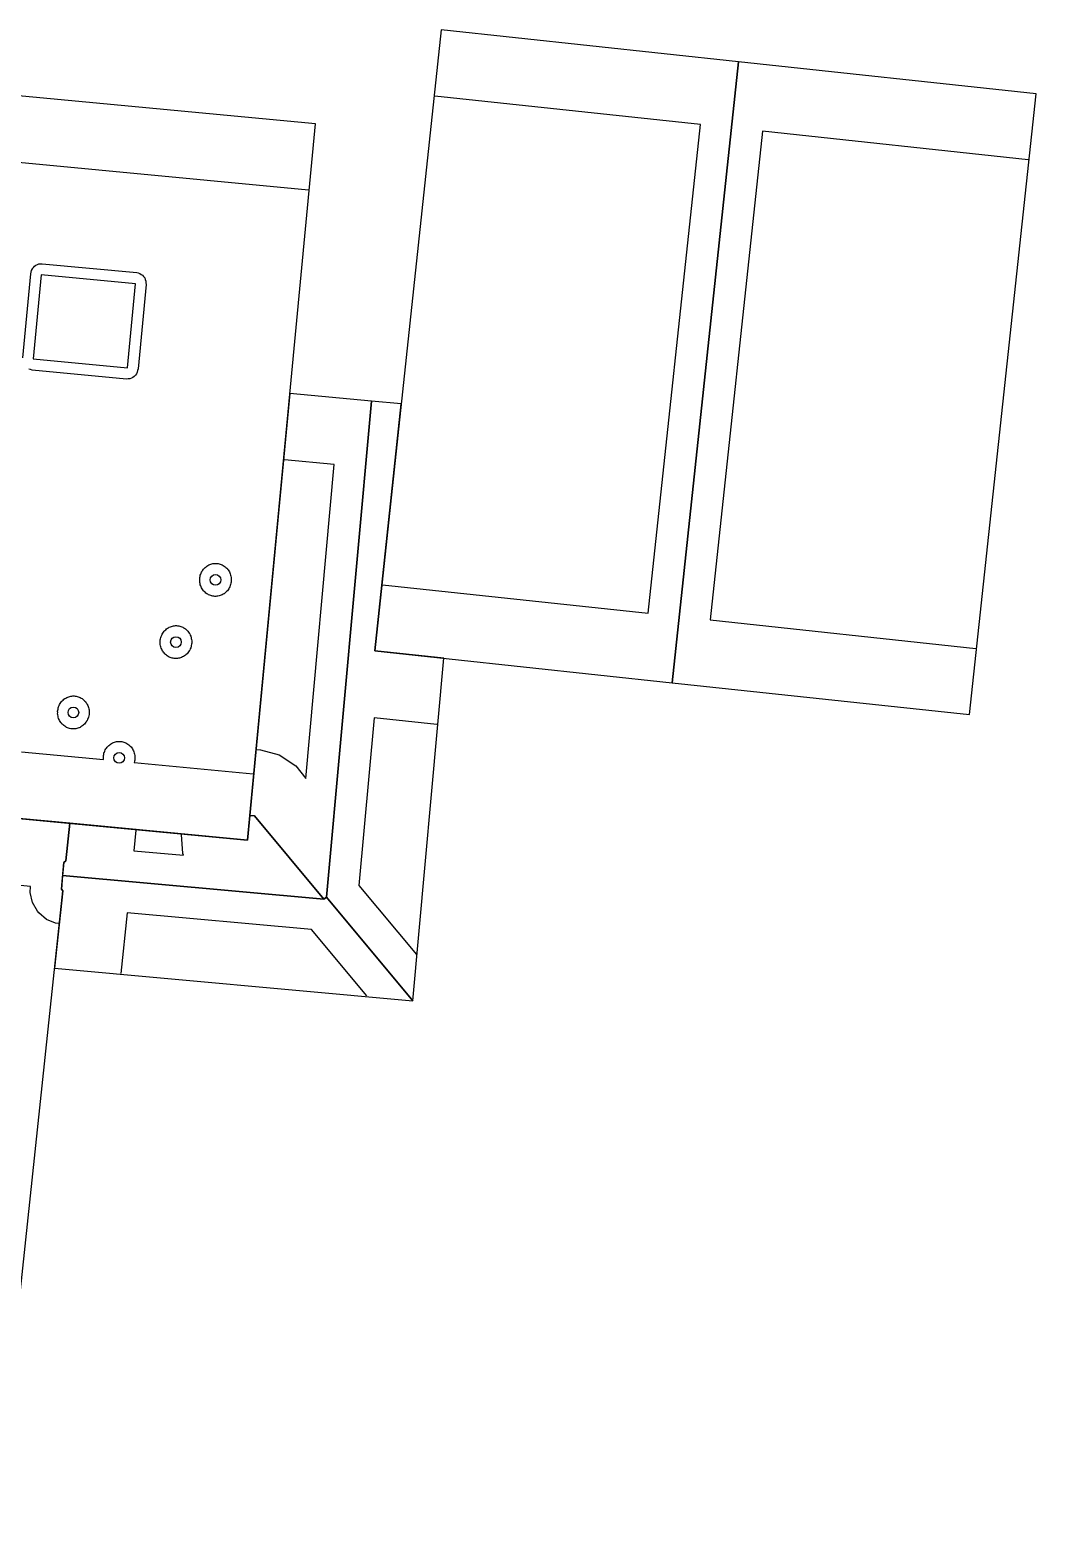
# Model space of a CAD drawing. Header units: feet. Extents: x -51 to 65, y -36 to 34.
# Drawn here: x 19.1 to 64.6, y -33.9 to 33.7 of the extents above; entities that cross this region are included whole.
import ezdxf

# ---------------------------------------------------------------- set-up
doc = ezdxf.new("R2010")
doc.units = ezdxf.units.FT
for name, color, linetype in [('Buildings', 7, 'CONTINUOUS'), ('Obstructions', 7, 'CONTINUOUS'), ('Setbacks', 7, 'CONTINUOUS')]:
    doc.layers.add(name, color=color, linetype=linetype)

msp = doc.modelspace()

# ---------------------------------------------------------------- linework, layer by layer
at = {"layer": 'Buildings', "color": 252}
for p, q in [((37.697, 33.663), (34.693, 5.621)), ((51.133, 32.224), (37.697, 33.663)), ((48.128, 4.181), (51.133, 32.224)), ((51.133, 32.224), (48.128, 4.181)), ((64.568, 30.784), (51.133, 32.224)), ((32.019, 29.421), (9.579, 31.55)), ((61.564, 2.742), (64.568, 30.784)), ((28.951, -2.926), (32.019, 29.421)), ((30.864, 17.239), (29.056, -1.817)), ((34.546, 16.905), (30.864, 17.239)), ((32.516, -5.499), (34.546, 16.905)), ((34.546, 16.905), (32.516, -5.499)), ((35.889, 16.783), (34.546, 16.905)), ((34.693, 5.621), (35.889, 16.783)), ((34.693, 5.621), (48.128, 4.181)), ((37.82, 5.286), (34.693, 5.621)), ((36.419, -10.18), (37.82, 5.286)), ((48.128, 4.181), (61.564, 2.742)), ((20.923, -2.164), (4.802, -0.635)), ((6.51, -0.797), (28.951, -2.926)), ((29.056, -1.817), (28.951, -2.926)), ((29.056, -1.817), (29.259, -1.835)), ((29.259, -1.835), (29.056, -1.817)), ((29.259, -1.835), (32.397, -5.598)), ((32.397, -5.598), (29.259, -1.835)), ((20.744, -3.859), (20.923, -2.164)), ((20.923, -2.164), (20.744, -3.859)), ((28.951, -2.926), (20.923, -2.164)), ((20.54, -5.139), (20.649, -3.936)), ((20.649, -3.936), (20.595, -4.529)), ((20.649, -3.936), (20.744, -3.859)), ((20.744, -3.859), (20.649, -3.936)), ((20.595, -4.529), (20.54, -5.139)), ((32.397, -5.598), (20.595, -4.529)), ((20.595, -4.529), (32.397, -5.598)), ((17.553, -33.947), (20.6, -5.212)), ((20.6, -5.212), (20.229, -8.713)), ((20.54, -5.139), (20.6, -5.212)), ((20.6, -5.212), (20.54, -5.139)), ((32.397, -5.598), (32.516, -5.499)), ((32.516, -5.499), (32.397, -5.598)), ((36.419, -10.18), (32.516, -5.499)), ((32.516, -5.499), (36.419, -10.18)), ((20.229, -8.713), (36.419, -10.18))]:
    msp.add_line(p, q, dxfattribs=at)
at = {"layer": 'Obstructions', "color": 252}
for p, q in [((19.628, 22.607), (19.266, 18.805)), ((23.896, 22.205), (19.628, 22.607)), ((23.535, 18.4), (23.896, 22.205)), ((19.266, 18.805), (23.535, 18.4))]:
    msp.add_line(p, q, dxfattribs=at)
for centre in [(27.503, 8.827), (25.717, 6.019), (21.084, 2.841), (23.15, 0.789)]:
    msp.add_circle(centre, 0.242, dxfattribs=at)
at = {"layer": 'Setbacks', "color": 2}
for p, q in [((49.408, 29.388), (37.41, 30.674)), ((47.043, 7.318), (49.408, 29.388)), ((52.218, 29.087), (49.853, 7.017)), ((64.216, 27.802), (52.218, 29.087)), ((31.703, 26.435), (10.702, 28.427)), ((19.275, 22.938), (19.332, 22.988)), ((19.332, 22.988), (19.388, 23.038)), ((19.388, 23.038), (19.389, 23.039)), ((19.389, 23.039), (19.389, 23.039)), ((19.389, 23.039), (19.389, 23.039)), ((19.389, 23.039), (19.39, 23.039)), ((19.39, 23.039), (19.458, 23.068)), ((19.458, 23.068), (19.526, 23.097)), ((19.526, 23.097), (19.527, 23.097)), ((19.527, 23.097), (19.527, 23.098)), ((19.527, 23.098), (19.528, 23.098)), ((19.527, 23.097), (19.527, 23.097)), ((19.528, 23.098), (19.601, 23.103)), ((19.601, 23.103), (19.674, 23.108)), ((19.674, 23.108), (19.675, 23.108)), ((19.675, 23.108), (23.943, 22.707)), ((18.795, 18.85), (19.157, 22.652)), ((19.157, 22.652), (19.175, 22.728)), ((19.157, 22.652), (19.157, 22.652)), ((19.175, 22.728), (19.194, 22.804)), ((19.194, 22.804), (19.194, 22.805)), ((19.194, 22.805), (19.195, 22.805)), ((19.194, 22.804), (19.194, 22.804)), ((19.194, 22.804), (19.194, 22.804)), ((19.195, 22.805), (19.234, 22.871)), ((19.234, 22.871), (19.274, 22.937)), ((19.274, 22.937), (19.274, 22.938)), ((19.274, 22.938), (19.274, 22.938)), ((19.274, 22.938), (19.275, 22.938)), ((19.275, 22.938), (19.275, 22.938)), ((23.943, 22.707), (23.943, 22.706)), ((23.943, 22.706), (23.943, 22.706)), ((23.943, 22.706), (23.944, 22.706)), ((23.944, 22.706), (24.015, 22.687)), ((24.015, 22.687), (24.086, 22.668)), ((24.086, 22.668), (24.086, 22.668)), ((24.086, 22.668), (24.086, 22.668)), ((24.086, 22.668), (24.087, 22.668)), ((24.087, 22.668), (24.087, 22.668)), ((24.087, 22.668), (24.149, 22.626)), ((24.149, 22.626), (24.211, 22.585)), ((24.211, 22.585), (24.211, 22.585)), ((24.211, 22.585), (24.211, 22.585)), ((24.211, 22.585), (24.211, 22.584)), ((24.211, 22.584), (24.212, 22.584)), ((24.212, 22.584), (24.258, 22.524)), ((24.258, 22.524), (24.304, 22.464)), ((24.304, 22.464), (24.305, 22.464)), ((24.305, 22.464), (24.305, 22.464)), ((24.305, 22.464), (24.305, 22.464)), ((24.305, 22.464), (24.305, 22.463)), ((24.305, 22.463), (24.332, 22.391)), ((24.332, 22.391), (24.358, 22.319)), ((24.358, 22.319), (24.358, 22.318)), ((24.358, 22.318), (24.358, 22.318)), ((24.358, 22.318), (24.358, 22.318)), ((24.358, 22.318), (24.359, 22.317)), ((24.359, 22.317), (24.363, 22.24)), ((24.367, 22.161), (24.006, 18.355)), ((24.363, 22.24), (24.367, 22.162)), ((24.367, 22.162), (24.367, 22.161)), ((24.367, 22.161), (24.367, 22.161)), ((24.367, 22.161), (24.367, 22.161)), ((19.147, 18.324), (19.076, 18.342)), ((19.218, 18.304), (19.147, 18.324)), ((19.219, 18.304), (19.218, 18.304)), ((23.487, 17.899), (19.219, 18.304)), ((19.219, 18.304), (19.219, 18.304)), ((19.219, 18.304), (19.219, 18.304)), ((23.987, 18.278), (23.968, 18.203)), ((24.005, 18.355), (23.987, 18.278)), ((24.006, 18.355), (24.005, 18.355)), ((24.006, 18.355), (24.006, 18.355)), ((23.488, 17.899), (23.487, 17.899)), ((23.563, 17.904), (23.488, 17.899)), ((23.634, 17.909), (23.563, 17.904)), ((23.635, 17.91), (23.634, 17.909)), ((23.703, 17.939), (23.635, 17.91)), ((23.635, 17.91), (23.635, 17.91)), ((23.635, 17.91), (23.635, 17.91)), ((23.773, 17.968), (23.703, 17.939)), ((23.829, 18.017), (23.773, 17.969)), ((23.773, 17.969), (23.773, 17.968)), ((23.773, 17.968), (23.773, 17.968)), ((23.773, 17.968), (23.773, 17.968)), ((23.887, 18.069), (23.829, 18.017)), ((23.888, 18.069), (23.887, 18.069)), ((23.928, 18.136), (23.888, 18.07)), ((23.888, 18.07), (23.888, 18.069)), ((23.888, 18.069), (23.888, 18.069)), ((23.968, 18.202), (23.928, 18.136)), ((23.968, 18.203), (23.968, 18.203)), ((23.968, 18.203), (23.968, 18.203)), ((23.968, 18.203), (23.968, 18.202)), ((32.867, 14.041), (30.613, 14.246)), ((31.582, -0.142), (32.867, 14.041)), ((27.118, 9.452), (27.161, 9.474)), ((27.161, 9.474), (27.202, 9.5)), ((27.202, 9.5), (27.203, 9.501)), ((27.203, 9.501), (27.249, 9.521)), ((27.249, 9.521), (27.25, 9.521)), ((27.25, 9.521), (27.295, 9.533)), ((27.295, 9.533), (27.34, 9.551)), ((27.34, 9.551), (27.39, 9.561)), ((27.34, 9.551), (27.34, 9.551)), ((27.39, 9.562), (27.436, 9.564)), ((27.39, 9.561), (27.39, 9.562)), ((27.436, 9.564), (27.482, 9.571)), ((27.482, 9.571), (27.483, 9.571)), ((27.483, 9.571), (27.533, 9.571)), ((27.533, 9.571), (27.534, 9.571)), ((27.534, 9.571), (27.579, 9.564)), ((27.579, 9.564), (27.625, 9.562)), ((27.625, 9.562), (27.626, 9.562)), ((27.626, 9.562), (27.675, 9.551)), ((27.675, 9.551), (27.676, 9.551)), ((27.676, 9.551), (27.719, 9.534)), ((27.719, 9.534), (27.764, 9.522)), ((27.764, 9.522), (27.765, 9.522)), ((27.765, 9.522), (27.811, 9.501)), ((27.811, 9.501), (27.811, 9.501)), ((27.811, 9.501), (27.851, 9.475)), ((27.851, 9.475), (27.894, 9.454)), ((26.79, 8.877), (26.795, 8.928)), ((26.792, 8.822), (26.79, 8.877)), ((26.79, 8.877), (26.79, 8.877)), ((26.79, 8.766), (26.792, 8.822)), ((26.795, 8.928), (26.809, 8.982)), ((26.795, 8.928), (26.795, 8.928)), ((26.809, 8.982), (26.818, 9.036)), ((26.818, 9.037), (26.834, 9.085)), ((26.818, 9.036), (26.818, 9.037)), ((26.834, 9.086), (26.859, 9.134)), ((26.834, 9.085), (26.834, 9.086)), ((26.859, 9.134), (26.878, 9.185)), ((26.878, 9.185), (26.879, 9.185)), ((26.879, 9.185), (26.904, 9.229)), ((26.904, 9.23), (26.937, 9.271)), ((26.904, 9.229), (26.904, 9.23)), ((26.937, 9.271), (26.966, 9.315)), ((26.966, 9.315), (27, 9.353)), ((26.966, 9.315), (26.966, 9.315)), ((27, 9.353), (27.001, 9.353)), ((27.001, 9.353), (27.04, 9.385)), ((27.04, 9.385), (27.076, 9.421)), ((27.076, 9.422), (27.117, 9.451)), ((27.076, 9.421), (27.076, 9.422)), ((27.117, 9.451), (27.118, 9.452)), ((27.894, 9.454), (27.894, 9.453)), ((27.894, 9.453), (27.935, 9.424)), ((27.935, 9.424), (27.935, 9.423)), ((27.935, 9.423), (27.97, 9.388)), ((27.97, 9.388), (28.008, 9.358)), ((28.008, 9.358), (28.009, 9.357)), ((28.009, 9.357), (28.042, 9.32)), ((28.042, 9.32), (28.043, 9.319)), ((28.043, 9.319), (28.071, 9.276)), ((28.071, 9.276), (28.103, 9.237)), ((28.103, 9.237), (28.103, 9.236)), ((28.103, 9.236), (28.128, 9.193)), ((28.128, 9.193), (28.128, 9.192)), ((28.128, 9.192), (28.148, 9.143)), ((28.148, 9.143), (28.171, 9.095)), ((28.171, 9.095), (28.172, 9.095)), ((28.172, 9.095), (28.187, 9.047)), ((28.187, 9.047), (28.187, 9.046)), ((28.187, 9.046), (28.196, 8.992)), ((28.196, 8.992), (28.21, 8.94)), ((28.21, 8.94), (28.21, 8.939)), ((28.21, 8.939), (28.215, 8.889)), ((28.215, 8.888), (28.213, 8.833)), ((28.213, 8.833), (28.215, 8.778)), ((28.215, 8.889), (28.215, 8.888)), ((26.795, 8.715), (26.79, 8.766)), ((26.79, 8.766), (26.79, 8.766)), ((26.809, 8.662), (26.795, 8.715)), ((26.795, 8.715), (26.795, 8.715)), ((26.818, 8.608), (26.809, 8.662)), ((26.834, 8.56), (26.818, 8.608)), ((26.818, 8.608), (26.818, 8.608)), ((26.834, 8.559), (26.834, 8.56)), ((26.858, 8.512), (26.834, 8.559)), ((26.877, 8.463), (26.858, 8.512)), ((26.877, 8.462), (26.877, 8.463)), ((26.902, 8.418), (26.877, 8.462)), ((26.903, 8.418), (26.902, 8.418)), ((26.935, 8.378), (26.903, 8.418)), ((26.962, 8.336), (26.935, 8.378)), ((26.963, 8.335), (26.962, 8.336)), ((26.997, 8.297), (26.963, 8.335)), ((27.035, 8.266), (26.997, 8.297)), ((26.997, 8.297), (26.997, 8.297)), ((27.07, 8.231), (27.035, 8.266)), ((27.111, 8.201), (27.07, 8.231)), ((27.07, 8.231), (27.07, 8.231)), ((27.112, 8.201), (27.111, 8.201)), ((27.154, 8.18), (27.112, 8.201)), ((27.194, 8.154), (27.154, 8.18)), ((27.194, 8.153), (27.194, 8.154)), ((27.241, 8.133), (27.194, 8.153)), ((27.286, 8.121), (27.241, 8.133)), ((27.241, 8.133), (27.241, 8.133)), ((27.329, 8.104), (27.286, 8.121)), ((27.71, 8.121), (27.666, 8.104)), ((27.756, 8.133), (27.71, 8.121)), ((27.802, 8.154), (27.756, 8.133)), ((27.756, 8.133), (27.756, 8.133)), ((27.803, 8.154), (27.802, 8.154)), ((27.844, 8.181), (27.803, 8.154)), ((27.887, 8.203), (27.844, 8.181)), ((27.888, 8.203), (27.887, 8.203)), ((27.929, 8.233), (27.888, 8.203)), ((27.965, 8.27), (27.929, 8.234)), ((27.929, 8.234), (27.929, 8.233)), ((28.005, 8.302), (27.965, 8.27)), ((28.039, 8.34), (28.005, 8.302)), ((28.005, 8.302), (28.005, 8.302)), ((28.068, 8.384), (28.039, 8.34)), ((28.039, 8.34), (28.039, 8.34)), ((28.101, 8.425), (28.068, 8.384)), ((28.127, 8.47), (28.101, 8.426)), ((28.101, 8.426), (28.101, 8.425)), ((28.147, 8.521), (28.127, 8.47)), ((28.127, 8.47), (28.127, 8.47)), ((28.171, 8.569), (28.147, 8.521)), ((28.187, 8.618), (28.171, 8.57)), ((28.171, 8.57), (28.171, 8.569)), ((28.196, 8.673), (28.187, 8.618)), ((28.187, 8.618), (28.187, 8.618)), ((28.21, 8.726), (28.196, 8.673)), ((28.215, 8.777), (28.21, 8.727)), ((28.21, 8.727), (28.21, 8.726)), ((28.215, 8.778), (28.215, 8.777)), ((35.045, 8.604), (47.043, 7.318)), ((27.33, 8.104), (27.329, 8.104)), ((27.379, 8.093), (27.33, 8.104)), ((27.38, 8.093), (27.379, 8.093)), ((27.426, 8.091), (27.38, 8.093)), ((27.471, 8.084), (27.426, 8.091)), ((27.472, 8.084), (27.471, 8.084)), ((27.522, 8.084), (27.472, 8.084)), ((27.523, 8.084), (27.522, 8.084)), ((27.569, 8.091), (27.523, 8.084)), ((27.615, 8.093), (27.569, 8.091)), ((27.616, 8.093), (27.615, 8.093)), ((27.665, 8.104), (27.616, 8.093)), ((27.666, 8.104), (27.665, 8.104)), ((25.651, 6.755), (25.696, 6.763)), ((25.696, 6.763), (25.697, 6.763)), ((25.697, 6.763), (25.748, 6.763)), ((25.748, 6.763), (25.748, 6.763)), ((25.748, 6.763), (25.793, 6.755)), ((49.853, 7.017), (61.851, 5.732)), ((25.004, 6.069), (25.009, 6.119)), ((25.009, 6.12), (25.023, 6.173)), ((25.009, 6.119), (25.009, 6.12)), ((25.023, 6.173), (25.032, 6.228)), ((25.032, 6.228), (25.033, 6.228)), ((25.033, 6.228), (25.048, 6.277)), ((25.048, 6.277), (25.073, 6.326)), ((25.048, 6.277), (25.048, 6.277)), ((25.073, 6.326), (25.093, 6.376)), ((25.093, 6.377), (25.118, 6.421)), ((25.093, 6.376), (25.093, 6.377)), ((25.118, 6.421), (25.151, 6.462)), ((25.118, 6.421), (25.118, 6.421)), ((25.151, 6.462), (25.18, 6.506)), ((25.18, 6.506), (25.181, 6.507)), ((25.181, 6.507), (25.214, 6.544)), ((25.214, 6.544), (25.215, 6.545)), ((25.215, 6.545), (25.254, 6.577)), ((25.254, 6.577), (25.29, 6.613)), ((25.29, 6.613), (25.291, 6.613)), ((25.291, 6.613), (25.332, 6.643)), ((25.332, 6.643), (25.375, 6.665)), ((25.332, 6.643), (25.332, 6.643)), ((25.375, 6.665), (25.417, 6.692)), ((25.417, 6.692), (25.463, 6.713)), ((25.417, 6.692), (25.417, 6.692)), ((25.463, 6.713), (25.464, 6.713)), ((25.464, 6.713), (25.509, 6.725)), ((25.509, 6.725), (25.554, 6.742)), ((25.554, 6.742), (25.604, 6.753)), ((25.554, 6.742), (25.554, 6.742)), ((25.604, 6.753), (25.651, 6.755)), ((25.604, 6.753), (25.604, 6.753)), ((25.793, 6.755), (25.839, 6.753)), ((25.839, 6.753), (25.84, 6.753)), ((25.84, 6.753), (25.89, 6.742)), ((25.89, 6.742), (25.89, 6.742)), ((25.89, 6.742), (25.933, 6.725)), ((25.933, 6.725), (25.978, 6.714)), ((25.978, 6.714), (25.979, 6.713)), ((25.979, 6.713), (26.025, 6.693)), ((26.025, 6.693), (26.025, 6.693)), ((26.025, 6.693), (26.065, 6.666)), ((26.065, 6.666), (26.108, 6.645)), ((26.108, 6.645), (26.108, 6.645)), ((26.108, 6.645), (26.149, 6.615)), ((26.149, 6.615), (26.149, 6.615)), ((26.149, 6.615), (26.184, 6.58)), ((26.184, 6.58), (26.222, 6.549)), ((26.222, 6.549), (26.223, 6.549)), ((26.223, 6.549), (26.256, 6.511)), ((26.256, 6.511), (26.257, 6.511)), ((26.257, 6.511), (26.285, 6.468)), ((26.285, 6.468), (26.317, 6.428)), ((26.317, 6.428), (26.317, 6.428)), ((26.317, 6.428), (26.342, 6.384)), ((26.342, 6.384), (26.342, 6.384)), ((26.342, 6.384), (26.362, 6.334)), ((26.362, 6.334), (26.385, 6.287)), ((26.385, 6.287), (26.386, 6.286)), ((26.386, 6.286), (26.401, 6.238)), ((26.401, 6.238), (26.401, 6.238)), ((26.401, 6.238), (26.41, 6.184)), ((26.41, 6.184), (26.424, 6.131)), ((26.424, 6.131), (26.424, 6.131)), ((26.424, 6.131), (26.429, 6.08)), ((25.004, 6.068), (25.004, 6.069)), ((25.006, 6.013), (25.004, 6.068)), ((25.004, 5.958), (25.006, 6.013)), ((25.004, 5.957), (25.004, 5.958)), ((25.009, 5.907), (25.004, 5.957)), ((25.009, 5.906), (25.009, 5.907)), ((25.023, 5.854), (25.009, 5.906)), ((25.032, 5.8), (25.023, 5.854)), ((25.032, 5.799), (25.032, 5.8)), ((25.048, 5.751), (25.032, 5.799)), ((25.072, 5.704), (25.048, 5.751)), ((25.048, 5.751), (25.048, 5.751)), ((25.091, 5.654), (25.072, 5.704)), ((25.116, 5.61), (25.091, 5.654)), ((25.091, 5.654), (25.091, 5.654)), ((25.117, 5.609), (25.116, 5.61)), ((25.149, 5.57), (25.117, 5.609)), ((25.177, 5.527), (25.149, 5.57)), ((25.211, 5.489), (25.177, 5.527)), ((25.177, 5.527), (25.177, 5.527)), ((25.249, 5.458), (25.211, 5.489)), ((25.211, 5.489), (25.211, 5.489)), ((25.284, 5.423), (25.249, 5.458)), ((25.325, 5.393), (25.284, 5.423)), ((25.284, 5.423), (25.284, 5.423)), ((26.143, 5.425), (26.102, 5.395)), ((26.179, 5.461), (26.143, 5.425)), ((26.143, 5.425), (26.143, 5.425)), ((26.219, 5.493), (26.179, 5.461)), ((26.253, 5.531), (26.219, 5.493)), ((26.219, 5.493), (26.219, 5.493)), ((26.282, 5.576), (26.253, 5.531)), ((26.253, 5.531), (26.253, 5.531)), ((26.315, 5.617), (26.282, 5.576)), ((26.341, 5.661), (26.315, 5.617)), ((26.315, 5.617), (26.315, 5.617)), ((26.361, 5.712), (26.341, 5.661)), ((26.341, 5.661), (26.341, 5.661)), ((26.385, 5.761), (26.361, 5.712)), ((26.401, 5.809), (26.385, 5.761)), ((26.385, 5.761), (26.385, 5.761)), ((26.41, 5.864), (26.401, 5.81)), ((26.401, 5.81), (26.401, 5.809)), ((26.424, 5.918), (26.41, 5.864)), ((26.429, 5.969), (26.424, 5.918)), ((26.424, 5.918), (26.424, 5.918)), ((26.429, 6.08), (26.427, 6.025)), ((26.427, 6.025), (26.429, 5.969)), ((26.429, 6.08), (26.429, 6.08)), ((26.429, 5.969), (26.429, 5.969)), ((25.326, 5.393), (25.325, 5.393)), ((25.368, 5.371), (25.326, 5.393)), ((25.408, 5.345), (25.368, 5.371)), ((25.455, 5.324), (25.408, 5.345)), ((25.408, 5.345), (25.408, 5.345)), ((25.5, 5.312), (25.455, 5.324)), ((25.455, 5.324), (25.455, 5.324)), ((25.543, 5.295), (25.5, 5.312)), ((25.544, 5.295), (25.543, 5.295)), ((25.593, 5.285), (25.544, 5.295)), ((25.594, 5.285), (25.593, 5.285)), ((25.64, 5.283), (25.594, 5.285)), ((25.685, 5.275), (25.64, 5.283)), ((25.686, 5.275), (25.685, 5.275)), ((25.736, 5.275), (25.686, 5.275)), ((25.737, 5.275), (25.736, 5.275)), ((25.783, 5.283), (25.737, 5.275)), ((25.829, 5.285), (25.783, 5.283)), ((25.83, 5.285), (25.829, 5.285)), ((25.879, 5.295), (25.83, 5.285)), ((25.88, 5.295), (25.879, 5.295)), ((25.924, 5.313), (25.88, 5.295)), ((25.97, 5.325), (25.924, 5.313)), ((26.016, 5.346), (25.97, 5.325)), ((25.97, 5.325), (25.97, 5.325)), ((26.017, 5.346), (26.016, 5.346)), ((26.058, 5.373), (26.017, 5.346)), ((26.101, 5.395), (26.058, 5.373)), ((26.102, 5.395), (26.101, 5.395)), ((20.582, 3.367), (20.622, 3.399)), ((20.622, 3.399), (20.658, 3.435)), ((20.658, 3.436), (20.699, 3.465)), ((20.658, 3.435), (20.658, 3.436)), ((20.699, 3.465), (20.7, 3.466)), ((20.7, 3.466), (20.743, 3.488)), ((20.743, 3.488), (20.784, 3.514)), ((20.784, 3.514), (20.785, 3.515)), ((20.785, 3.515), (20.831, 3.535)), ((20.831, 3.536), (20.877, 3.547)), ((20.831, 3.535), (20.831, 3.536)), ((20.877, 3.547), (20.921, 3.565)), ((20.921, 3.565), (20.922, 3.565)), ((20.922, 3.565), (20.971, 3.575)), ((20.971, 3.575), (20.972, 3.576)), ((20.972, 3.576), (21.018, 3.578)), ((21.018, 3.578), (21.064, 3.585)), ((21.064, 3.585), (21.065, 3.585)), ((21.065, 3.585), (21.115, 3.585)), ((21.115, 3.585), (21.116, 3.585)), ((21.116, 3.585), (21.161, 3.578)), ((21.161, 3.578), (21.207, 3.576)), ((21.207, 3.576), (21.208, 3.576)), ((21.208, 3.576), (21.257, 3.565)), ((21.257, 3.565), (21.258, 3.565)), ((21.258, 3.565), (21.301, 3.548)), ((21.301, 3.548), (21.346, 3.536)), ((21.346, 3.536), (21.346, 3.536)), ((21.346, 3.536), (21.393, 3.515)), ((21.393, 3.515), (21.393, 3.515)), ((21.393, 3.515), (21.433, 3.489)), ((21.433, 3.489), (21.475, 3.468)), ((21.475, 3.468), (21.476, 3.467)), ((21.476, 3.467), (21.517, 3.438)), ((21.517, 3.438), (21.517, 3.437)), ((21.517, 3.437), (21.552, 3.402)), ((21.552, 3.402), (21.59, 3.372)), ((20.372, 2.892), (20.377, 2.942)), ((20.372, 2.891), (20.372, 2.892)), ((20.374, 2.836), (20.372, 2.891)), ((20.372, 2.78), (20.374, 2.836)), ((20.377, 2.73), (20.372, 2.78)), ((20.372, 2.78), (20.372, 2.78)), ((20.377, 2.942), (20.391, 2.996)), ((20.377, 2.942), (20.377, 2.942)), ((20.377, 2.729), (20.377, 2.73)), ((20.391, 2.676), (20.377, 2.729)), ((20.391, 2.996), (20.4, 3.051)), ((20.4, 3.051), (20.416, 3.099)), ((20.4, 3.051), (20.4, 3.051)), ((20.416, 3.1), (20.44, 3.148)), ((20.416, 3.099), (20.416, 3.1)), ((20.44, 3.148), (20.46, 3.199)), ((20.46, 3.199), (20.486, 3.243)), ((20.46, 3.199), (20.46, 3.199)), ((20.486, 3.244), (20.519, 3.285)), ((20.486, 3.243), (20.486, 3.244)), ((20.519, 3.285), (20.548, 3.329)), ((20.548, 3.329), (20.582, 3.367)), ((20.548, 3.329), (20.548, 3.329)), ((20.582, 3.367), (20.582, 3.367)), ((21.59, 3.372), (21.59, 3.371)), ((21.59, 3.371), (21.624, 3.334)), ((21.624, 3.334), (21.624, 3.333)), ((21.624, 3.333), (21.652, 3.29)), ((21.652, 3.29), (21.684, 3.251)), ((21.684, 3.251), (21.685, 3.25)), ((21.685, 3.25), (21.71, 3.207)), ((21.71, 3.207), (21.71, 3.206)), ((21.71, 3.206), (21.729, 3.157)), ((21.729, 3.157), (21.753, 3.109)), ((21.753, 3.109), (21.753, 3.109)), ((21.753, 3.109), (21.769, 3.061)), ((21.769, 3.061), (21.769, 3.06)), ((21.769, 3.06), (21.778, 3.007)), ((21.778, 3.007), (21.792, 2.954)), ((21.792, 2.741), (21.778, 2.687)), ((21.792, 2.954), (21.792, 2.953)), ((21.792, 2.953), (21.797, 2.903)), ((21.797, 2.791), (21.792, 2.741)), ((21.792, 2.741), (21.792, 2.741)), ((21.797, 2.903), (21.795, 2.847)), ((21.795, 2.847), (21.797, 2.792)), ((21.797, 2.903), (21.797, 2.903)), ((21.797, 2.792), (21.797, 2.791)), ((20.4, 2.622), (20.391, 2.676)), ((20.415, 2.574), (20.4, 2.622)), ((20.4, 2.622), (20.4, 2.622)), ((20.416, 2.573), (20.415, 2.574)), ((20.439, 2.526), (20.416, 2.573)), ((20.459, 2.477), (20.439, 2.526)), ((20.459, 2.476), (20.459, 2.477)), ((20.484, 2.432), (20.459, 2.476)), ((20.516, 2.392), (20.484, 2.432)), ((20.484, 2.432), (20.484, 2.432)), ((20.544, 2.35), (20.516, 2.392)), ((20.545, 2.349), (20.544, 2.35)), ((20.578, 2.312), (20.545, 2.349)), ((20.579, 2.311), (20.578, 2.312)), ((20.617, 2.28), (20.579, 2.311)), ((20.652, 2.246), (20.617, 2.28)), ((20.652, 2.245), (20.652, 2.246)), ((20.693, 2.215), (20.652, 2.245)), ((20.736, 2.194), (20.693, 2.215)), ((20.693, 2.215), (20.693, 2.215)), ((20.776, 2.168), (20.736, 2.194)), ((20.776, 2.167), (20.776, 2.168)), ((20.822, 2.147), (20.776, 2.167)), ((20.823, 2.147), (20.822, 2.147)), ((20.868, 2.135), (20.823, 2.147)), ((20.911, 2.118), (20.868, 2.135)), ((20.961, 2.107), (20.911, 2.118)), ((20.911, 2.118), (20.911, 2.118)), ((20.962, 2.107), (20.961, 2.107)), ((21.008, 2.105), (20.962, 2.107)), ((21.053, 2.098), (21.008, 2.105)), ((21.054, 2.098), (21.053, 2.098)), ((21.104, 2.098), (21.054, 2.098)), ((21.105, 2.098), (21.104, 2.098)), ((21.151, 2.105), (21.105, 2.098)), ((21.197, 2.107), (21.151, 2.105)), ((21.247, 2.118), (21.197, 2.107)), ((21.197, 2.107), (21.197, 2.107)), ((21.292, 2.135), (21.247, 2.118)), ((21.247, 2.118), (21.247, 2.118)), ((21.337, 2.147), (21.292, 2.135)), ((21.338, 2.148), (21.337, 2.147)), ((21.384, 2.168), (21.338, 2.148)), ((21.385, 2.168), (21.384, 2.168)), ((21.426, 2.195), (21.385, 2.168)), ((21.469, 2.217), (21.426, 2.195)), ((21.47, 2.218), (21.469, 2.217)), ((21.511, 2.247), (21.47, 2.218)), ((21.547, 2.284), (21.511, 2.248)), ((21.511, 2.248), (21.511, 2.247)), ((21.586, 2.316), (21.547, 2.284)), ((21.587, 2.316), (21.586, 2.316)), ((21.621, 2.354), (21.587, 2.316)), ((21.65, 2.398), (21.621, 2.354)), ((21.621, 2.354), (21.621, 2.354)), ((21.683, 2.439), (21.65, 2.398)), ((21.708, 2.484), (21.683, 2.44)), ((21.683, 2.44), (21.683, 2.439)), ((21.709, 2.484), (21.708, 2.484)), ((21.728, 2.535), (21.709, 2.484)), ((21.753, 2.583), (21.728, 2.535)), ((21.769, 2.632), (21.753, 2.584)), ((21.753, 2.584), (21.753, 2.583)), ((21.778, 2.687), (21.769, 2.632)), ((21.769, 2.632), (21.769, 2.632)), ((34.668, 2.603), (33.981, -4.979)), ((37.506, 2.299), (34.668, 2.603)), ((37.517, 2.3), (37.506, 2.299)), ((37.506, 2.299), (37.506, 2.299)), ((22.687, 1.347), (22.723, 1.383)), ((22.723, 1.383), (22.724, 1.383)), ((22.724, 1.383), (22.765, 1.413)), ((22.765, 1.413), (22.809, 1.435)), ((22.765, 1.413), (22.765, 1.413)), ((22.809, 1.435), (22.85, 1.462)), ((22.85, 1.462), (22.897, 1.483)), ((22.85, 1.462), (22.85, 1.462)), ((22.897, 1.483), (22.943, 1.495)), ((22.897, 1.483), (22.897, 1.483)), ((22.943, 1.495), (22.987, 1.512)), ((22.987, 1.512), (23.037, 1.523)), ((22.987, 1.512), (22.987, 1.512)), ((23.037, 1.523), (23.038, 1.523)), ((23.038, 1.523), (23.084, 1.525)), ((23.084, 1.525), (23.13, 1.533)), ((23.13, 1.533), (23.13, 1.533)), ((23.13, 1.533), (23.181, 1.533)), ((23.181, 1.533), (23.181, 1.533)), ((23.181, 1.533), (23.227, 1.525)), ((23.227, 1.525), (23.273, 1.523)), ((23.273, 1.523), (23.273, 1.523)), ((23.273, 1.523), (23.323, 1.512)), ((23.323, 1.512), (23.323, 1.512)), ((23.323, 1.512), (23.367, 1.495)), ((23.367, 1.495), (23.412, 1.484)), ((23.412, 1.484), (23.412, 1.483)), ((23.412, 1.483), (23.458, 1.463)), ((23.458, 1.463), (23.459, 1.463)), ((23.459, 1.463), (23.499, 1.436)), ((23.499, 1.436), (23.541, 1.415)), ((23.541, 1.415), (23.541, 1.415)), ((23.541, 1.415), (23.582, 1.385)), ((23.582, 1.385), (23.583, 1.385)), ((23.583, 1.385), (23.617, 1.35)), ((18.735, 1.06), (22.439, 0.709)), ((22.437, 0.839), (22.443, 0.889)), ((22.437, 0.838), (22.437, 0.839)), ((22.44, 0.783), (22.437, 0.838)), ((22.437, 0.728), (22.44, 0.783)), ((22.437, 0.727), (22.437, 0.728)), ((22.439, 0.709), (22.437, 0.727)), ((22.443, 0.89), (22.457, 0.943)), ((22.443, 0.889), (22.443, 0.89)), ((22.457, 0.943), (22.466, 0.998)), ((22.466, 0.998), (22.481, 1.047)), ((22.466, 0.998), (22.466, 0.998)), ((22.481, 1.047), (22.482, 1.047)), ((22.482, 1.047), (22.506, 1.096)), ((22.506, 1.096), (22.526, 1.146)), ((22.526, 1.147), (22.551, 1.191)), ((22.526, 1.146), (22.526, 1.147)), ((22.551, 1.191), (22.552, 1.191)), ((22.552, 1.191), (22.585, 1.232)), ((22.585, 1.232), (22.613, 1.276)), ((22.613, 1.276), (22.614, 1.277)), ((22.614, 1.277), (22.648, 1.314)), ((22.648, 1.315), (22.687, 1.347)), ((22.648, 1.314), (22.648, 1.315)), ((23.617, 1.35), (23.656, 1.319)), ((23.656, 1.319), (23.656, 1.319)), ((23.656, 1.319), (23.69, 1.281)), ((23.69, 1.281), (23.69, 1.281)), ((23.69, 1.281), (23.718, 1.238)), ((23.718, 1.238), (23.75, 1.198)), ((23.75, 1.198), (23.75, 1.198)), ((23.75, 1.198), (23.776, 1.154)), ((23.776, 1.154), (23.776, 1.154)), ((23.776, 1.154), (23.795, 1.104)), ((23.795, 1.104), (23.819, 1.057)), ((23.819, 1.057), (23.819, 1.056)), ((23.819, 1.056), (23.835, 1.008)), ((23.835, 1.008), (23.835, 1.008)), ((23.835, 1.008), (23.844, 0.954)), ((23.857, 0.688), (23.843, 0.634)), ((23.844, 0.954), (23.857, 0.901)), ((23.857, 0.901), (23.857, 0.901)), ((23.857, 0.901), (23.863, 0.85)), ((23.863, 0.739), (23.857, 0.688)), ((23.857, 0.688), (23.857, 0.688)), ((23.863, 0.85), (23.86, 0.795)), ((23.86, 0.795), (23.863, 0.739)), ((23.863, 0.85), (23.863, 0.85)), ((23.863, 0.739), (23.863, 0.739)), ((29.372, 1.17), (29.53, 1.156)), ((29.53, 1.156), (29.531, 1.156)), ((29.531, 1.156), (30.385, 0.931)), ((30.385, 0.931), (30.386, 0.931)), ((30.386, 0.931), (30.386, 0.93)), ((30.386, 0.93), (31.131, 0.435)), ((23.834, 0.579), (23.833, 0.577)), ((23.833, 0.577), (29.202, 0.067)), ((23.843, 0.634), (23.834, 0.58)), ((23.834, 0.58), (23.834, 0.579)), ((31.131, 0.435), (31.131, 0.435)), ((31.131, 0.435), (31.131, 0.434)), ((31.131, 0.434), (31.582, -0.142)), ((23.91, -2.48), (23.812, -3.401)), ((26.024, -3.525), (25.963, -2.675)), ((19.15, -5.013), (5.924, -3.758)), ((23.812, -3.401), (26.058, -3.605)), ((26.025, -3.526), (26.024, -3.525)), ((26.058, -3.605), (26.025, -3.526)), ((26.025, -3.526), (26.025, -3.526)), ((19.131, -5.283), (19.15, -5.013)), ((19.131, -5.284), (19.131, -5.283)), ((19.236, -5.738), (19.131, -5.284)), ((19.131, -5.284), (19.131, -5.284)), ((33.981, -4.979), (36.575, -8.09)), ((19.237, -5.739), (19.236, -5.738)), ((19.469, -6.135), (19.237, -5.739)), ((19.237, -5.739), (19.237, -5.739)), ((19.529, -6.208), (19.469, -6.135)), ((19.469, -6.135), (19.469, -6.135)), ((19.53, -6.208), (19.529, -6.208)), ((19.867, -6.506), (19.53, -6.208)), ((19.867, -6.507), (19.867, -6.506)), ((19.868, -6.507), (19.867, -6.507)), ((20.276, -6.679), (19.868, -6.507)), ((20.277, -6.679), (20.276, -6.679)), ((20.411, -6.688), (20.277, -6.679)), ((20.277, -6.679), (20.277, -6.679)), ((23.514, -6.212), (23.224, -8.951)), ((31.84, -6.966), (23.514, -6.212)), ((34.334, -9.958), (31.84, -6.966))]:
    msp.add_line(p, q, dxfattribs=at)

doc.saveas('drawing.dxf')
